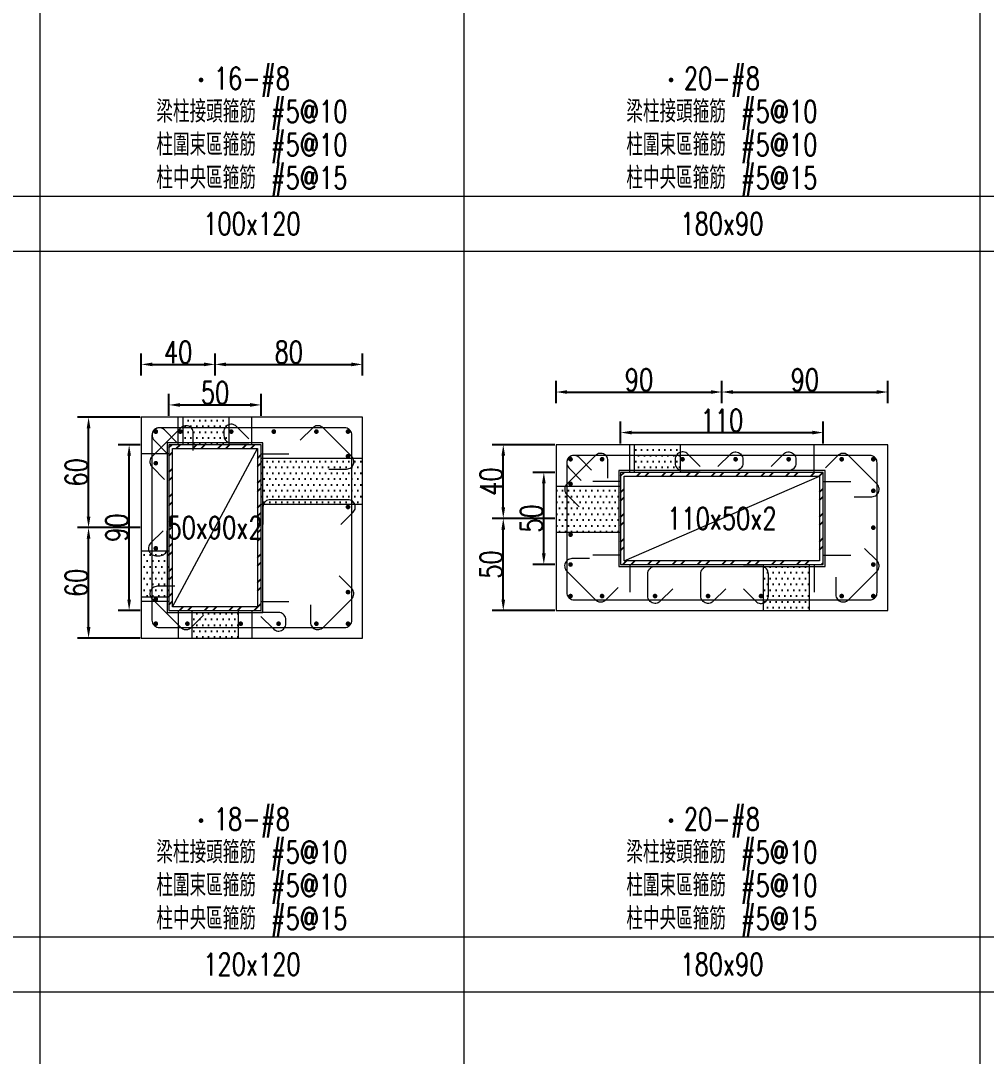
# Model space of a CAD drawing. Header units: millimetres. Extents: x 0 to 3905, y 0 to 8880.
# Drawn here: x 1440 to 1963, y 2779 to 3341 of the extents above; entities that cross this region are included whole.
import ezdxf
from ezdxf.enums import TextEntityAlignment as Align

# ---------------------------------------------------------------- set-up
doc = ezdxf.new("R2010")
doc.units = ezdxf.units.MM
doc.layers.get('DEFPOINTS').update_dxf_attribs({"color": 3})
for name, color, linetype in [('Hatch線', 6, 'Continuous'), ('TC-鋼粱', 132, 'Continuous'), ('主筋斷面', 2, 'Continuous'), ('文字-主筋根數', 7, 'Continuous'), ('文字-剪力筋 中央區', 7, 'Continuous'), ('文字-剪力筋-BC', 7, 'Continuous'), ('文字-剪力筋-圍束區', 7, 'Continuous'), ('文字-斷面尺寸', 7, 'Continuous'), ('文字-輔助字', 7, 'Continuous'), ('柱斷面線', 4, 'Continuous'), ('標註字', 4, 'Continuous'), ('箍筋線', 1, 'Continuous'), ('網格線', 7, 'Continuous'), ('鋼柱', 11, 'Continuous')]:
    doc.layers.add(name, color=color, linetype=linetype)
doc.styles.add('note', font='txt.shx', dxfattribs={"width": 0.75, "height": 12})
doc.styles.add('txt', font='txt.shx', dxfattribs={"height": 0.2, "bigfont": 'chineset.shx'})
doc.dimstyles.new('RCAD_DIM', dxfattribs={"dimtxt": 12, "dimasz": 6, "dimexe": 6, "dimexo": 0.625, "dimtad": 1, "dimdec": 0, "dimdsep": 46, "dimtxsty": 'note', "dimcen": 2.5, "dimclrd": 256, "dimclre": 256, "dimclrt": 256, "dimadec": 0, "dimazin": 0, "dimtfac": 1, "dimtmove": 0, "dimatfit": 3, "dimfxl": 0, "dimtolj": 1, "dimarcsym": 0})

# ---------------------------------------------------------------- blocks, each defined once
blk = doc.blocks.new('*D852')
at = {"layer": 'DEFPOINTS', "color": 0}
for p in [(1570, 3132.62), (1520, 3126), (1570, 3126)]:
    blk.add_point(p, dxfattribs=at)
at = {"layer": '標註字', "lineweight": -2}
for p, q in [((1520, 3126.62), (1520, 3138.62)), ((1570, 3126.62), (1570, 3138.62)), ((1526, 3132.62), (1564, 3132.62))]:
    blk.add_line(p, q, dxfattribs=at)
at = {"layer": '標註字'}
for points in [[(1526, 3133.62), (1526, 3131.62), (1520, 3132.62)], [(1564, 3131.62), (1564, 3133.62), (1570, 3132.62)]]:
    blk.add_solid(points, dxfattribs=at)
at = {"layer": '標註字', "insert": (1545, 3139.25), "char_height": 12, "attachment_point": 5, "style": 'note'}
blk.add_mtext('\\A1;50', dxfattribs=at)
blk = doc.blocks.new('*D853')
at = {"layer": 'DEFPOINTS', "color": 0}
for p in [(1498.38, 3111), (1505, 3111), (1505, 3021)]:
    blk.add_point(p, dxfattribs=at)
at = {"layer": '標註字', "lineweight": -2}
for p, q in [((1504.38, 3111), (1492.38, 3111)), ((1498.38, 3027), (1498.38, 3105)), ((1504.38, 3021), (1492.38, 3021))]:
    blk.add_line(p, q, dxfattribs=at)
at = {"layer": '標註字'}
for points in [[(1499.38, 3105), (1497.38, 3105), (1498.38, 3111)], [(1497.38, 3027), (1499.38, 3027), (1498.38, 3021)]]:
    blk.add_solid(points, dxfattribs=at)
at = {"layer": '標註字', "insert": (1491.75, 3066), "char_height": 12, "attachment_point": 5, "rotation": 90, "style": 'note'}
blk.add_mtext('\\A1;90', dxfattribs=at)
blk = doc.blocks.new('*D854')
at = {"layer": 'DEFPOINTS', "color": 0}
for p in [(1545, 3154.62), (1505, 3148), (1545, 3148)]:
    blk.add_point(p, dxfattribs=at)
at = {"layer": '標註字', "lineweight": -2}
for p, q in [((1505, 3148.62), (1505, 3160.62)), ((1545, 3148.62), (1545, 3160.62)), ((1511, 3154.62), (1539, 3154.62))]:
    blk.add_line(p, q, dxfattribs=at)
at = {"layer": '標註字'}
for points in [[(1511, 3155.62), (1511, 3153.62), (1505, 3154.62)], [(1539, 3153.62), (1539, 3155.62), (1545, 3154.62)]]:
    blk.add_solid(points, dxfattribs=at)
at = {"layer": '標註字', "insert": (1525, 3161.25), "char_height": 12, "attachment_point": 5, "style": 'note'}
blk.add_mtext('\\A1;40', dxfattribs=at)
blk = doc.blocks.new('*D855')
at = {"layer": 'DEFPOINTS', "color": 0}
for p in [(1625, 3154.62), (1545, 3148), (1625, 3148)]:
    blk.add_point(p, dxfattribs=at)
at = {"layer": '標註字', "lineweight": -2}
for p, q in [((1545, 3148.62), (1545, 3160.62)), ((1625, 3148.62), (1625, 3160.62)), ((1551, 3154.62), (1619, 3154.62))]:
    blk.add_line(p, q, dxfattribs=at)
at = {"layer": '標註字'}
for points in [[(1551, 3155.62), (1551, 3153.62), (1545, 3154.62)], [(1619, 3153.62), (1619, 3155.62), (1625, 3154.62)]]:
    blk.add_solid(points, dxfattribs=at)
at = {"layer": '標註字', "insert": (1585, 3161.25), "char_height": 12, "attachment_point": 5, "style": 'note'}
blk.add_mtext('\\A1;80', dxfattribs=at)
blk = doc.blocks.new('*D856')
at = {"layer": 'DEFPOINTS', "color": 0}
for p in [(1476.38, 3066), (1505, 3066), (1505, 3006)]:
    blk.add_point(p, dxfattribs=at)
at = {"layer": '標註字', "lineweight": -2}
for p, q in [((1504.38, 3066), (1470.38, 3066)), ((1476.38, 3012), (1476.38, 3060)), ((1504.38, 3006), (1470.38, 3006))]:
    blk.add_line(p, q, dxfattribs=at)
at = {"layer": '標註字'}
for points in [[(1477.38, 3060), (1475.38, 3060), (1476.38, 3066)], [(1475.38, 3012), (1477.38, 3012), (1476.38, 3006)]]:
    blk.add_solid(points, dxfattribs=at)
at = {"layer": '標註字', "insert": (1469.75, 3036), "char_height": 12, "attachment_point": 5, "rotation": 90, "style": 'note'}
blk.add_mtext('\\A1;60', dxfattribs=at)
blk = doc.blocks.new('*D857')
at = {"layer": 'DEFPOINTS', "color": 0}
for p in [(1476.38, 3126), (1505, 3126), (1505, 3066)]:
    blk.add_point(p, dxfattribs=at)
at = {"layer": '標註字', "lineweight": -2}
for p, q in [((1504.38, 3126), (1470.38, 3126)), ((1476.38, 3072), (1476.38, 3120)), ((1504.38, 3066), (1470.38, 3066))]:
    blk.add_line(p, q, dxfattribs=at)
at = {"layer": '標註字'}
for points in [[(1477.38, 3120), (1475.38, 3120), (1476.38, 3126)], [(1475.38, 3072), (1477.38, 3072), (1476.38, 3066)]]:
    blk.add_solid(points, dxfattribs=at)
at = {"layer": '標註字', "insert": (1469.75, 3096), "char_height": 12, "attachment_point": 5, "rotation": 90, "style": 'note'}
blk.add_mtext('\\A1;60', dxfattribs=at)
blk = doc.blocks.new('Circle_Filled')
at = {"const_width": 0.5}
blk.add_lwpolyline([(-0.25, 0, 1), (0.25, 0, 1)], format="xyb", close=True, dxfattribs=at)
blk = doc.blocks.new('*D984')
at = {"layer": 'DEFPOINTS', "color": 0}
for p in [(1875, 3117.62), (1765, 3111), (1875, 3111)]:
    blk.add_point(p, dxfattribs=at)
at = {"layer": '標註字', "lineweight": -2}
for p, q in [((1765, 3111.62), (1765, 3123.62)), ((1875, 3111.62), (1875, 3123.62)), ((1771, 3117.62), (1869, 3117.62))]:
    blk.add_line(p, q, dxfattribs=at)
at = {"layer": '標註字'}
for points in [[(1771, 3118.62), (1771, 3116.62), (1765, 3117.62)], [(1869, 3116.62), (1869, 3118.62), (1875, 3117.62)]]:
    blk.add_solid(points, dxfattribs=at)
at = {"layer": '標註字', "insert": (1820, 3124.25), "char_height": 12, "attachment_point": 5, "style": 'note'}
blk.add_mtext('\\A1;110', dxfattribs=at)
blk = doc.blocks.new('*D985')
at = {"layer": 'DEFPOINTS', "color": 0}
for p in [(1723.38, 3096), (1730, 3096), (1730, 3046)]:
    blk.add_point(p, dxfattribs=at)
at = {"layer": '標註字', "lineweight": -2}
for p, q in [((1729.38, 3096), (1717.38, 3096)), ((1723.38, 3052), (1723.38, 3090)), ((1729.38, 3046), (1717.38, 3046))]:
    blk.add_line(p, q, dxfattribs=at)
at = {"layer": '標註字'}
for points in [[(1724.38, 3090), (1722.38, 3090), (1723.38, 3096)], [(1722.38, 3052), (1724.38, 3052), (1723.38, 3046)]]:
    blk.add_solid(points, dxfattribs=at)
at = {"layer": '標註字', "insert": (1716.75, 3071), "char_height": 12, "attachment_point": 5, "rotation": 90, "style": 'note'}
blk.add_mtext('\\A1;50', dxfattribs=at)
blk = doc.blocks.new('*D986')
at = {"layer": 'DEFPOINTS', "color": 0}
for p in [(1820, 3139.62), (1730, 3133), (1820, 3133)]:
    blk.add_point(p, dxfattribs=at)
at = {"layer": '標註字', "lineweight": -2}
for p, q in [((1730, 3133.62), (1730, 3145.62)), ((1820, 3133.62), (1820, 3145.62)), ((1736, 3139.62), (1814, 3139.62))]:
    blk.add_line(p, q, dxfattribs=at)
at = {"layer": '標註字'}
for points in [[(1736, 3140.62), (1736, 3138.62), (1730, 3139.62)], [(1814, 3138.62), (1814, 3140.62), (1820, 3139.62)]]:
    blk.add_solid(points, dxfattribs=at)
at = {"layer": '標註字', "insert": (1775, 3146.25), "char_height": 12, "attachment_point": 5, "style": 'note'}
blk.add_mtext('\\A1;90', dxfattribs=at)
blk = doc.blocks.new('*D987')
at = {"layer": 'DEFPOINTS', "color": 0}
for p in [(1910, 3139.62), (1820, 3133), (1910, 3133)]:
    blk.add_point(p, dxfattribs=at)
at = {"layer": '標註字', "lineweight": -2}
for p, q in [((1820, 3133.62), (1820, 3145.62)), ((1910, 3133.62), (1910, 3145.62)), ((1826, 3139.62), (1904, 3139.62))]:
    blk.add_line(p, q, dxfattribs=at)
at = {"layer": '標註字'}
for points in [[(1826, 3140.62), (1826, 3138.62), (1820, 3139.62)], [(1904, 3138.62), (1904, 3140.62), (1910, 3139.62)]]:
    blk.add_solid(points, dxfattribs=at)
at = {"layer": '標註字', "insert": (1865, 3146.25), "char_height": 12, "attachment_point": 5, "style": 'note'}
blk.add_mtext('\\A1;90', dxfattribs=at)
blk = doc.blocks.new('*D988')
at = {"layer": 'DEFPOINTS', "color": 0}
for p in [(1701.38, 3071), (1730, 3071), (1730, 3021)]:
    blk.add_point(p, dxfattribs=at)
at = {"layer": '標註字', "lineweight": -2}
for p, q in [((1729.38, 3071), (1695.38, 3071)), ((1701.38, 3027), (1701.38, 3065)), ((1729.38, 3021), (1695.38, 3021))]:
    blk.add_line(p, q, dxfattribs=at)
at = {"layer": '標註字'}
for points in [[(1702.38, 3065), (1700.38, 3065), (1701.38, 3071)], [(1700.38, 3027), (1702.38, 3027), (1701.38, 3021)]]:
    blk.add_solid(points, dxfattribs=at)
at = {"layer": '標註字', "insert": (1694.75, 3046), "char_height": 12, "attachment_point": 5, "rotation": 90, "style": 'note'}
blk.add_mtext('\\A1;50', dxfattribs=at)
blk = doc.blocks.new('*D989')
at = {"layer": 'DEFPOINTS', "color": 0}
for p in [(1701.38, 3111), (1730, 3111), (1730, 3071)]:
    blk.add_point(p, dxfattribs=at)
at = {"layer": '標註字', "lineweight": -2}
for p, q in [((1729.38, 3111), (1695.38, 3111)), ((1701.38, 3077), (1701.38, 3105)), ((1729.38, 3071), (1695.38, 3071))]:
    blk.add_line(p, q, dxfattribs=at)
at = {"layer": '標註字'}
for points in [[(1702.38, 3105), (1700.38, 3105), (1701.38, 3111)], [(1700.38, 3077), (1702.38, 3077), (1701.38, 3071)]]:
    blk.add_solid(points, dxfattribs=at)
at = {"layer": '標註字', "insert": (1694.75, 3091), "char_height": 12, "attachment_point": 5, "rotation": 90, "style": 'note'}
blk.add_mtext('\\A1;40', dxfattribs=at)

msp = doc.modelspace()

# ---------------------------------------------------------------- hatches: boundary and pattern name
at = {"layer": 'Hatch線'}
h = msp.add_hatch(dxfattribs=at)
h.set_pattern_fill('ANSI32', color=256, style=0)
h.paths.add_polyline_path([(1520, 3021), (1570, 3021), (1570, 3111), (1520, 3111)], flags=17)
h.paths.add_polyline_path([(1522, 3023), (1522, 3109), (1568, 3109), (1568, 3023)])
h = msp.add_hatch(dxfattribs=at)
h.set_pattern_fill('ANSI32', color=256, style=0)
h.paths.add_polyline_path([(1765, 3046), (1875, 3046), (1875, 3096), (1765, 3096)], flags=17)
h.paths.add_polyline_path([(1767, 3048), (1767, 3094), (1873, 3094), (1873, 3048)])
at = {"layer": 'TC-鋼粱'}
h = msp.add_hatch(dxfattribs=at)
h.set_pattern_fill('DOTS', color=256, scale=2, style=0)
h.paths.add_polyline_path([(1552.5, 3126), (1527.5, 3126), (1527.5, 3111), (1552.5, 3111)], flags=17)
h = msp.add_hatch(dxfattribs=at)
h.set_pattern_fill('DOTS', color=256, scale=2, style=0)
h.paths.add_polyline_path([(1797.36, 3111), (1772.36, 3111), (1772.36, 3096), (1797.36, 3096)], flags=17)
h = msp.add_hatch(dxfattribs=at)
h.set_pattern_fill('DOTS', color=256, scale=2, style=0)
h.paths.add_polyline_path([(1625, 3078.49), (1625, 3103.49), (1570, 3103.49), (1570, 3078.49)], flags=17)
h = msp.add_hatch(dxfattribs=at)
h.set_pattern_fill('DOTS', color=256, scale=2, style=0)
h.paths.add_polyline_path([(1730, 3088.5), (1730, 3063.5), (1765, 3063.5), (1765, 3088.5)], flags=17)
h = msp.add_hatch(dxfattribs=at)
h.set_pattern_fill('DOTS', color=256, scale=2, style=0)
h.paths.add_polyline_path([(1505, 3053.5), (1505, 3028.5), (1520, 3028.5), (1520, 3053.5)], flags=17)
h = msp.add_hatch(dxfattribs=at)
h.set_pattern_fill('DOTS', color=256, scale=2, style=0)
h.paths.add_polyline_path([(1842.5, 3021), (1867.5, 3021), (1867.5, 3046), (1842.5, 3046)], flags=17)
h = msp.add_hatch(dxfattribs=at)
h.set_pattern_fill('DOTS', color=256, scale=2, style=0)
h.paths.add_polyline_path([(1532.64, 3006), (1557.64, 3006), (1557.64, 3021), (1532.64, 3021)], flags=17)

# ---------------------------------------------------------------- linework, layer by layer
at = {"layer": 'DEFPOINTS', "lineweight": 5}
for points in [[(1525, 3111), (1525, 3126)], [(1565, 3111), (1565, 3126)], [(1520, 3020), (1571, 3020), (1571, 3112), (1519, 3112), (1519, 3020), (1520, 3020)], [(1522, 3023), (1568, 3109)], [(1770, 3096), (1770, 3111)], [(1870, 3096), (1870, 3111)], [(1520, 3106), (1505, 3106)], [(1570, 3106), (1585, 3106)], [(1765, 3045), (1876, 3045), (1876, 3097), (1764, 3097), (1764, 3045), (1765, 3045)], [(1767, 3048), (1873, 3094)], [(1765, 3091), (1750, 3091)], [(1875, 3091), (1890, 3091)], [(1765, 3051), (1750, 3051)], [(1875, 3051), (1890, 3051)], [(1770, 3046), (1770, 3031)], [(1870, 3046), (1870, 3031)], [(1520, 3026), (1505, 3026)], [(1570, 3026), (1585, 3026)], [(1525, 3021), (1525, 3006)], [(1565, 3021), (1565, 3006)]]:
    msp.add_lwpolyline(points, dxfattribs=at)
at = {"layer": 'TC-鋼粱', "lineweight": 5}
for points in [[(1527.5, 3126), (1527.5, 3111)], [(1552.5, 3126), (1552.5, 3111)], [(1772.36, 3111), (1772.36, 3096)], [(1797.36, 3111), (1797.36, 3096)], [(1625, 3103.49), (1570, 3103.49)], [(1730, 3088.5), (1765, 3088.5)], [(1625, 3078.49), (1570, 3078.49)], [(1730, 3063.5), (1765, 3063.5)], [(1505, 3053.5), (1520, 3053.5)], [(1842.5, 3021), (1842.5, 3046)], [(1867.5, 3021), (1867.5, 3046)], [(1505, 3028.5), (1520, 3028.5)], [(1532.64, 3006), (1532.64, 3021)], [(1557.64, 3006), (1557.64, 3021)]]:
    msp.add_lwpolyline(points, dxfattribs=at)
at = {"layer": '柱斷面線', "lineweight": 5}
for points in [[(1505, 3006), (1625, 3006), (1625, 3126), (1505, 3126), (1505, 3006)], [(1730, 3021), (1910, 3021), (1910, 3111), (1730, 3111), (1730, 3021)]]:
    msp.add_lwpolyline(points, dxfattribs=at)
at = {"layer": '箍筋線', "lineweight": 5}
for points in [[(1533.19, 3107.81), (1533.19, 3117.35), (1533.13, 3118.02), (1532.96, 3118.66), (1532.69, 3119.27), (1532.32, 3119.83), (1531.86, 3120.32), (1531.33, 3120.72), (1530.73, 3121.02), (1530.1, 3121.23), (1529.43, 3121.32), (1528.77, 3121.3), (1528.11, 3121.17), (1527.49, 3120.93), (1526.91, 3120.59), (1526.4, 3120.16), (1510.84, 3104.6), (1510.39, 3104.07), (1510.05, 3103.47), (1509.81, 3102.82), (1509.69, 3102.13), (1509.69, 3101.44), (1509.81, 3100.76), (1510.05, 3100.11), (1510.39, 3099.51), (1510.84, 3098.98), (1517.58, 3092.23)], [(1524.33, 3112.29), (1517.58, 3119.04), (1517.07, 3119.47), (1516.49, 3119.81), (1515.87, 3120.05), (1515.22, 3120.18), (1514.55, 3120.2), (1513.89, 3120.11), (1513.25, 3119.9), (1512.66, 3119.6), (1512.12, 3119.19), (1511.66, 3118.71), (1511.29, 3118.15), (1511.02, 3117.54), (1510.85, 3116.9), (1510.79, 3116.23), (1510.79, 3015.77), (1510.86, 3015.08), (1511.03, 3014.41), (1511.33, 3013.78), (1511.72, 3013.21), (1512.21, 3012.72), (1512.78, 3012.33), (1513.41, 3012.03), (1514.08, 3011.86), (1514.77, 3011.79), (1615.23, 3011.79), (1615.92, 3011.86), (1616.59, 3012.03), (1617.22, 3012.33), (1617.79, 3012.72), (1618.28, 3013.21), (1618.67, 3013.78), (1618.97, 3014.41), (1619.14, 3015.08), (1619.21, 3015.77), (1619.21, 3116.23), (1619.14, 3116.92), (1618.97, 3117.59), (1618.67, 3118.22), (1618.28, 3118.79), (1617.79, 3119.28), (1617.22, 3119.67), (1616.59, 3119.97), (1615.92, 3120.14), (1615.23, 3120.21), (1514.77, 3120.21), (1514.1, 3120.15), (1513.46, 3119.98), (1512.85, 3119.71), (1512.29, 3119.34), (1511.81, 3118.88), (1511.4, 3118.34), (1511.1, 3117.75), (1510.89, 3117.11), (1510.8, 3116.45), (1510.82, 3115.78), (1510.95, 3115.13), (1511.19, 3114.51), (1511.53, 3113.93), (1511.96, 3113.42), (1518.71, 3106.67)], [(1563.33, 3114.2), (1556.58, 3120.95), (1556.07, 3121.38), (1555.49, 3121.72), (1554.87, 3121.96), (1554.22, 3122.09), (1553.55, 3122.11), (1552.89, 3122.02), (1552.25, 3121.81), (1551.66, 3121.51), (1551.12, 3121.1), (1550.66, 3120.62), (1550.29, 3120.06), (1550.02, 3119.45), (1549.85, 3118.81), (1549.79, 3118.14), (1549.79, 3115.97), (1549.86, 3115.28), (1550.03, 3114.62), (1550.33, 3113.99), (1550.72, 3113.42), (1551.21, 3112.93), (1551.78, 3112.53), (1552.41, 3112.24), (1553.08, 3112.06), (1553.77, 3112), (1563.31, 3112)], [(1606.81, 3097.81), (1616.35, 3097.81), (1617.02, 3097.87), (1617.66, 3098.04), (1618.27, 3098.31), (1618.83, 3098.68), (1619.32, 3099.14), (1619.72, 3099.67), (1620.02, 3100.27), (1620.23, 3100.9), (1620.32, 3101.57), (1620.3, 3102.23), (1620.17, 3102.89), (1619.93, 3103.51), (1619.59, 3104.09), (1619.16, 3104.6), (1603.6, 3120.16), (1603.07, 3120.61), (1602.47, 3120.95), (1601.82, 3121.19), (1601.13, 3121.31), (1600.44, 3121.31), (1599.76, 3121.19), (1599.11, 3120.95), (1598.51, 3120.61), (1597.98, 3120.16), (1591.23, 3113.42)], [(1758.19, 3092.81), (1758.19, 3102.35), (1758.13, 3103.02), (1757.96, 3103.66), (1757.69, 3104.27), (1757.32, 3104.83), (1756.86, 3105.32), (1756.33, 3105.72), (1755.73, 3106.02), (1755.1, 3106.23), (1754.43, 3106.32), (1753.77, 3106.3), (1753.11, 3106.17), (1752.49, 3105.93), (1751.91, 3105.59), (1751.4, 3105.16), (1735.84, 3089.6), (1735.39, 3089.07), (1735.05, 3088.47), (1734.81, 3087.82), (1734.69, 3087.13), (1734.69, 3086.44), (1734.81, 3085.76), (1735.05, 3085.11), (1735.39, 3084.51), (1735.84, 3083.98), (1742.58, 3077.23)], [(1749.33, 3097.29), (1742.58, 3104.04), (1742.07, 3104.47), (1741.49, 3104.81), (1740.87, 3105.05), (1740.22, 3105.18), (1739.55, 3105.2), (1738.89, 3105.11), (1738.25, 3104.9), (1737.66, 3104.6), (1737.12, 3104.19), (1736.66, 3103.71), (1736.29, 3103.15), (1736.02, 3102.54), (1735.85, 3101.9), (1735.79, 3101.23), (1735.79, 3030.77), (1735.86, 3030.08), (1736.03, 3029.41), (1736.33, 3028.78), (1736.72, 3028.21), (1737.21, 3027.72), (1737.78, 3027.33), (1738.41, 3027.03), (1739.08, 3026.86), (1739.77, 3026.79), (1900.23, 3026.79), (1900.92, 3026.86), (1901.59, 3027.03), (1902.22, 3027.33), (1902.79, 3027.72), (1903.28, 3028.21), (1903.67, 3028.78), (1903.97, 3029.41), (1904.14, 3030.08), (1904.21, 3030.77), (1904.21, 3101.23), (1904.14, 3101.92), (1903.97, 3102.59), (1903.67, 3103.22), (1903.28, 3103.79), (1902.79, 3104.28), (1902.22, 3104.67), (1901.59, 3104.97), (1900.92, 3105.14), (1900.23, 3105.21), (1739.77, 3105.21), (1739.1, 3105.15), (1738.46, 3104.98), (1737.85, 3104.71), (1737.29, 3104.34), (1736.81, 3103.88), (1736.4, 3103.34), (1736.1, 3102.75), (1735.89, 3102.11), (1735.8, 3101.45), (1735.82, 3100.78), (1735.95, 3100.13), (1736.19, 3099.51), (1736.53, 3098.93), (1736.96, 3098.42), (1743.71, 3091.67)], [(1808.19, 3099.2), (1801.44, 3105.95), (1800.93, 3106.38), (1800.35, 3106.72), (1799.73, 3106.96), (1799.07, 3107.09), (1798.41, 3107.11), (1797.74, 3107.02), (1797.11, 3106.81), (1796.51, 3106.51), (1795.98, 3106.1), (1795.52, 3105.62), (1795.15, 3105.06), (1794.88, 3104.45), (1794.71, 3103.81), (1794.65, 3103.14), (1794.65, 3100.97), (1794.71, 3100.28), (1794.89, 3099.62), (1795.19, 3098.99), (1795.58, 3098.42), (1796.07, 3097.93), (1796.64, 3097.53), (1797.27, 3097.24), (1797.94, 3097.06), (1798.63, 3097), (1808.17, 3097)], [(1817.86, 3099.2), (1824.61, 3105.95), (1825.12, 3106.38), (1825.7, 3106.72), (1826.32, 3106.96), (1826.97, 3107.09), (1827.64, 3107.11), (1828.3, 3107.02), (1828.94, 3106.81), (1829.53, 3106.51), (1830.07, 3106.1), (1830.53, 3105.62), (1830.9, 3105.06), (1831.17, 3104.45), (1831.34, 3103.81), (1831.39, 3103.14), (1831.39, 3100.97), (1831.33, 3100.28), (1831.15, 3099.62), (1830.86, 3098.99), (1830.46, 3098.42), (1829.97, 3097.93), (1829.41, 3097.53), (1828.78, 3097.24), (1828.11, 3097.06), (1827.42, 3097), (1817.88, 3097)], [(1846.65, 3099.2), (1853.4, 3105.95), (1853.91, 3106.38), (1854.49, 3106.72), (1855.11, 3106.96), (1855.76, 3107.09), (1856.43, 3107.11), (1857.09, 3107.02), (1857.73, 3106.81), (1858.32, 3106.51), (1858.86, 3106.1), (1859.32, 3105.62), (1859.69, 3105.06), (1859.96, 3104.45), (1860.13, 3103.81), (1860.18, 3103.14), (1860.18, 3100.97), (1860.12, 3100.28), (1859.95, 3099.62), (1859.65, 3098.99), (1859.25, 3098.42), (1858.76, 3097.93), (1858.2, 3097.53), (1857.57, 3097.24), (1856.9, 3097.06), (1856.21, 3097), (1846.67, 3097)], [(1891.81, 3082.81), (1901.35, 3082.81), (1902.02, 3082.87), (1902.66, 3083.04), (1903.27, 3083.31), (1903.83, 3083.68), (1904.32, 3084.14), (1904.72, 3084.67), (1905.02, 3085.27), (1905.23, 3085.9), (1905.32, 3086.57), (1905.3, 3087.23), (1905.17, 3087.89), (1904.93, 3088.51), (1904.59, 3089.09), (1904.16, 3089.6), (1888.6, 3105.16), (1888.07, 3105.61), (1887.47, 3105.95), (1886.82, 3106.19), (1886.13, 3106.31), (1885.44, 3106.31), (1884.76, 3106.19), (1884.11, 3105.95), (1883.51, 3105.61), (1882.98, 3105.16), (1876.23, 3098.42)], [(1613.2, 3067.66), (1619.95, 3074.41), (1620.38, 3074.92), (1620.72, 3075.49), (1620.96, 3076.12), (1621.09, 3076.77), (1621.11, 3077.44), (1621.02, 3078.1), (1620.81, 3078.74), (1620.51, 3079.33), (1620.1, 3079.87), (1619.62, 3080.33), (1619.06, 3080.7), (1618.45, 3080.97), (1617.81, 3081.14), (1617.14, 3081.19), (1574.98, 3081.19), (1574.28, 3081.13), (1573.62, 3080.95), (1572.99, 3080.66), (1572.42, 3080.26), (1571.93, 3079.77), (1571.53, 3079.21), (1571.24, 3078.58), (1571.06, 3077.91), (1571, 3077.22), (1571, 3067.68)], [(1516.8, 3064.33), (1510.05, 3057.58), (1509.62, 3057.07), (1509.28, 3056.49), (1509.04, 3055.87), (1508.91, 3055.21), (1508.89, 3054.55), (1508.98, 3053.89), (1509.19, 3053.25), (1509.49, 3052.66), (1509.9, 3052.12), (1510.38, 3051.66), (1510.94, 3051.29), (1511.55, 3051.02), (1512.19, 3050.85), (1512.86, 3050.79), (1515.03, 3050.79), (1515.72, 3050.86), (1516.38, 3051.03), (1517.01, 3051.33), (1517.58, 3051.72), (1518.07, 3052.21), (1518.47, 3052.78), (1518.76, 3053.41), (1518.94, 3054.08), (1519, 3054.77), (1519, 3064.31)], [(1881.81, 3039.19), (1881.81, 3029.65), (1881.87, 3028.98), (1882.04, 3028.34), (1882.31, 3027.73), (1882.68, 3027.17), (1883.14, 3026.68), (1883.67, 3026.28), (1884.27, 3025.98), (1884.9, 3025.77), (1885.57, 3025.68), (1886.23, 3025.7), (1886.89, 3025.83), (1887.51, 3026.07), (1888.09, 3026.41), (1888.6, 3026.84), (1904.16, 3042.4), (1904.61, 3042.93), (1904.95, 3043.53), (1905.19, 3044.18), (1905.31, 3044.87), (1905.31, 3045.56), (1905.19, 3046.24), (1904.95, 3046.89), (1904.61, 3047.49), (1904.16, 3048.02), (1897.42, 3054.77)], [(1748.19, 3049.19), (1738.65, 3049.19), (1737.98, 3049.13), (1737.34, 3048.96), (1736.73, 3048.69), (1736.17, 3048.32), (1735.68, 3047.86), (1735.28, 3047.33), (1734.98, 3046.73), (1734.77, 3046.1), (1734.68, 3045.43), (1734.7, 3044.77), (1734.83, 3044.11), (1735.07, 3043.49), (1735.41, 3042.91), (1735.84, 3042.4), (1751.4, 3026.84), (1751.93, 3026.39), (1752.53, 3026.05), (1753.18, 3025.81), (1753.87, 3025.69), (1754.56, 3025.69), (1755.24, 3025.81), (1755.89, 3026.05), (1756.49, 3026.39), (1757.02, 3026.84), (1763.77, 3033.58)], [(1793.3, 3032.8), (1786.55, 3026.05), (1786.04, 3025.62), (1785.47, 3025.28), (1784.84, 3025.04), (1784.19, 3024.91), (1783.52, 3024.89), (1782.86, 3024.98), (1782.22, 3025.19), (1781.63, 3025.49), (1781.09, 3025.9), (1780.64, 3026.38), (1780.26, 3026.94), (1779.99, 3027.55), (1779.82, 3028.19), (1779.77, 3028.86), (1779.77, 3041.02), (1779.83, 3041.72), (1780.01, 3042.38), (1780.3, 3043.01), (1780.7, 3043.58), (1781.19, 3044.07), (1781.76, 3044.47), (1782.38, 3044.76), (1783.05, 3044.94), (1783.74, 3045), (1793.28, 3045)], [(1822.04, 3032.8), (1815.3, 3026.05), (1814.79, 3025.62), (1814.21, 3025.28), (1813.59, 3025.04), (1812.93, 3024.91), (1812.26, 3024.89), (1811.6, 3024.98), (1810.96, 3025.19), (1810.37, 3025.49), (1809.84, 3025.9), (1809.38, 3026.38), (1809.01, 3026.94), (1808.73, 3027.55), (1808.57, 3028.19), (1808.51, 3028.86), (1808.51, 3041.02), (1808.57, 3041.72), (1808.75, 3042.38), (1809.04, 3043.01), (1809.44, 3043.58), (1809.93, 3044.07), (1810.5, 3044.47), (1811.13, 3044.76), (1811.8, 3044.94), (1812.49, 3045), (1822.03, 3045)], [(1831.67, 3032.8), (1838.42, 3026.05), (1838.93, 3025.62), (1839.5, 3025.28), (1840.13, 3025.04), (1840.78, 3024.91), (1841.45, 3024.89), (1842.11, 3024.98), (1842.75, 3025.19), (1843.34, 3025.49), (1843.88, 3025.9), (1844.34, 3026.38), (1844.71, 3026.94), (1844.98, 3027.55), (1845.15, 3028.19), (1845.2, 3028.86), (1845.2, 3041.02), (1845.14, 3041.72), (1844.96, 3042.38), (1844.67, 3043.01), (1844.27, 3043.58), (1843.78, 3044.07), (1843.22, 3044.47), (1842.59, 3044.76), (1841.92, 3044.94), (1841.23, 3045), (1831.69, 3045)], [(1596.81, 3024.19), (1596.81, 3014.65), (1596.87, 3013.98), (1597.04, 3013.34), (1597.31, 3012.73), (1597.68, 3012.17), (1598.14, 3011.68), (1598.67, 3011.28), (1599.27, 3010.98), (1599.9, 3010.77), (1600.57, 3010.68), (1601.23, 3010.7), (1601.89, 3010.83), (1602.51, 3011.07), (1603.09, 3011.41), (1603.6, 3011.84), (1619.16, 3027.4), (1619.61, 3027.93), (1619.95, 3028.53), (1620.19, 3029.18), (1620.31, 3029.87), (1620.31, 3030.56), (1620.19, 3031.24), (1619.95, 3031.89), (1619.61, 3032.49), (1619.16, 3033.02), (1612.42, 3039.77)], [(1523.19, 3034.19), (1513.65, 3034.19), (1512.98, 3034.13), (1512.34, 3033.96), (1511.73, 3033.69), (1511.17, 3033.32), (1510.68, 3032.86), (1510.28, 3032.33), (1509.98, 3031.73), (1509.77, 3031.1), (1509.68, 3030.43), (1509.7, 3029.77), (1509.83, 3029.11), (1510.07, 3028.49), (1510.41, 3027.91), (1510.84, 3027.4), (1526.4, 3011.84), (1526.93, 3011.39), (1527.53, 3011.05), (1528.18, 3010.81), (1528.87, 3010.69), (1529.56, 3010.69), (1530.24, 3010.81), (1530.89, 3011.05), (1531.49, 3011.39), (1532.02, 3011.84), (1538.77, 3018.58)], [(1569.9, 3017.8), (1576.64, 3011.05), (1577.15, 3010.62), (1577.73, 3010.28), (1578.35, 3010.04), (1579.01, 3009.91), (1579.68, 3009.89), (1580.34, 3009.98), (1580.97, 3010.19), (1581.57, 3010.49), (1582.1, 3010.9), (1582.56, 3011.38), (1582.93, 3011.94), (1583.2, 3012.55), (1583.37, 3013.19), (1583.43, 3013.86), (1583.43, 3016.03), (1583.37, 3016.72), (1583.19, 3017.38), (1582.9, 3018.01), (1582.5, 3018.58), (1582.01, 3019.07), (1581.44, 3019.47), (1580.81, 3019.76), (1580.14, 3019.94), (1579.45, 3020), (1569.91, 3020)]]:
    msp.add_lwpolyline(points, dxfattribs=at)
at = {"layer": '網格線', "lineweight": 5}
for points in [[(1450, 3618), (1450, 3246)], [(1680, 3618), (1680, 3246)], [(1960, 3618), (1960, 3246)], [(1180, 3246), (1450, 3246)], [(1450, 3246), (1680, 3246)], [(1450, 3246), (1450, 3216)], [(1680, 3246), (1960, 3246)], [(1680, 3246), (1680, 3216)], [(1960, 3246), (2220, 3246)], [(1960, 3246), (1960, 3216)], [(1180, 3216), (1450, 3216)], [(1450, 3216), (1680, 3216)], [(1450, 3216), (1450, 2844)], [(1680, 3216), (1960, 3216)], [(1680, 3216), (1680, 2844)], [(1960, 3216), (2220, 3216)], [(1960, 3216), (1960, 2844)], [(1180, 2844), (1450, 2844)], [(1450, 2844), (1680, 2844)], [(1450, 2844), (1450, 2814)], [(1680, 2844), (1960, 2844)], [(1680, 2844), (1680, 2814)], [(1960, 2844), (2220, 2844)], [(1960, 2844), (1960, 2814)], [(1180, 2814), (1450, 2814)], [(1450, 2814), (1680, 2814)], [(1450, 2814), (1450, 2442)], [(1680, 2814), (1960, 2814)], [(1680, 2814), (1680, 2442)], [(1960, 2814), (2220, 2814)], [(1960, 2814), (1960, 2442)]]:
    msp.add_lwpolyline(points, dxfattribs=at)
at = {"layer": '鋼柱', "lineweight": 5}
for points in [[(1520, 3021), (1570, 3021), (1570, 3111), (1520, 3111), (1520, 3021)], [(1522, 3023), (1522, 3109), (1568, 3109), (1568, 3023), (1522, 3023)], [(1765, 3046), (1875, 3046), (1875, 3096), (1765, 3096), (1765, 3046)], [(1767, 3048), (1767, 3094), (1873, 3094), (1873, 3048), (1767, 3048)]]:
    msp.add_lwpolyline(points, dxfattribs=at)

# ---------------------------------------------------------------- block references
at = {"layer": '主筋斷面', "lineweight": 5, "xscale": 2.539999961853027, "yscale": 2.539999961853027}
for p in [(1537.42, 3309), (1792.42, 3309), (1512.86, 3118.14), (1526.23, 3118.14), (1553.77, 3118.14), (1576.88, 3118.14), (1600, 3118.14), (1617.14, 3118.14), (1617.14, 3104.76), (1737.86, 3103.14), (1755, 3103.14), (1798.63, 3103.14), (1827.42, 3103.14), (1856.21, 3103.14), (1885, 3103.14), (1902.14, 3103.14), (1512.86, 3101), (1737.86, 3089.77), (1902.14, 3086), (1617.14, 3077.22), (1737.86, 3062.23), (1902.14, 3066), (1512.86, 3054.77), (1737.86, 3046), (1902.14, 3046), (1617.14, 3031), (1737.86, 3028.86), (1755, 3028.86), (1783.74, 3028.86), (1812.49, 3028.86), (1841.23, 3028.86), (1885, 3028.86), (1902.14, 3028.86), (1512.86, 3027.23), (1512.86, 3013.86), (1530, 3013.86), (1558.91, 3013.86), (1579.45, 3013.86), (1600, 3013.86), (1617.14, 3013.86), (1537.42, 2907), (1792.42, 2907)]:
    msp.add_blockref('Circle_Filled', p, dxfattribs=at)

# ---------------------------------------------------------------- texts
at = {"layer": '文字-主筋根數', "style": 'txt', "width": 0.75}
for s, p in [('16-#8', (1565, 3309)), ('20-#8', (1820, 3309)), ('18-#8', (1565, 2907)), ('20-#8', (1820, 2907))]:
    msp.add_text(s, height=12, dxfattribs=at).set_placement(p, align=Align.MIDDLE)
at = {"layer": '文字-剪力筋 中央區', "style": 'txt', "width": 0.75}
for p in [(1565, 3255), (1820, 3255), (1565, 2853), (1820, 2853)]:
    msp.add_text('柱中央區箍筋 #5@15', height=12, dxfattribs=at).set_placement(p, align=Align.MIDDLE)
at = {"layer": '文字-剪力筋-BC', "style": 'txt', "width": 0.75}
for p in [(1565, 3291), (1820, 3291), (1565, 2889), (1820, 2889)]:
    msp.add_text('梁柱接頭箍筋 #5@10', height=12, dxfattribs=at).set_placement(p, align=Align.MIDDLE)
at = {"layer": '文字-剪力筋-圍束區', "style": 'txt', "width": 0.75}
for p in [(1565, 3273), (1820, 3273), (1565, 2871), (1820, 2871)]:
    msp.add_text('柱圍束區箍筋 #5@10', height=12, dxfattribs=at).set_placement(p, align=Align.MIDDLE)
at = {"layer": '文字-斷面尺寸', "style": 'txt', "width": 0.75}
for s, p in [('100x120', (1565, 3231)), ('180x90', (1820, 3231)), ('120x120', (1565, 2829)), ('180x90', (1820, 2829))]:
    msp.add_text(s, height=12, dxfattribs=at).set_placement(p, align=Align.MIDDLE)
at = {"layer": '文字-輔助字', "style": 'txt', "width": 0.75}
for s, p in [('110x50x2', (1820, 3071)), ('50x90x2', (1545, 3066))]:
    msp.add_text(s, height=12, dxfattribs=at).set_placement(p, align=Align.MIDDLE)

# ---------------------------------------------------------------- dimensions: what is measured, and where the dimension line sits
at = {"layer": '標註字'}
for base, p1, p2, picture, middle in [((1545, 3154.62), (1505, 3148), (1545, 3148), '*D854', (1525, 3161.25)), ((1625, 3154.62), (1545, 3148), (1625, 3148), '*D855', (1585, 3161.25)), ((1820, 3139.62), (1730, 3133), (1820, 3133), '*D986', (1775, 3146.25)), ((1910, 3139.62), (1820, 3133), (1910, 3133), '*D987', (1865, 3146.25)), ((1570, 3132.62), (1520, 3126), (1570, 3126), '*D852', (1545, 3139.25)), ((1875, 3117.62), (1765, 3111), (1875, 3111), '*D984', (1820, 3124.25))]:
    dim = msp.add_linear_dim(base=base, p1=p1, p2=p2, dimstyle='RCAD_DIM', dxfattribs=at)
    dim.commit()
    dim.dimension.update_dxf_attribs({"geometry": picture, "text_midpoint": middle})
for base, p1, p2, picture, middle in [((1476.38, 3126), (1505, 3066), (1505, 3126), '*D857', (1469.75, 3096)), ((1498.38, 3111), (1505, 3021), (1505, 3111), '*D853', (1491.75, 3066)), ((1701.38, 3111), (1730, 3071), (1730, 3111), '*D989', (1694.75, 3091)), ((1723.38, 3096), (1730, 3046), (1730, 3096), '*D985', (1716.75, 3071)), ((1701.38, 3071), (1730, 3021), (1730, 3071), '*D988', (1694.75, 3046)), ((1476.38, 3066), (1505, 3006), (1505, 3066), '*D856', (1469.75, 3036))]:
    dim = msp.add_linear_dim(base=base, p1=p1, p2=p2, angle=90, dimstyle='RCAD_DIM', dxfattribs=at)
    dim.commit()
    dim.dimension.update_dxf_attribs({"geometry": picture, "text_midpoint": middle})

doc.saveas('drawing.dxf')
